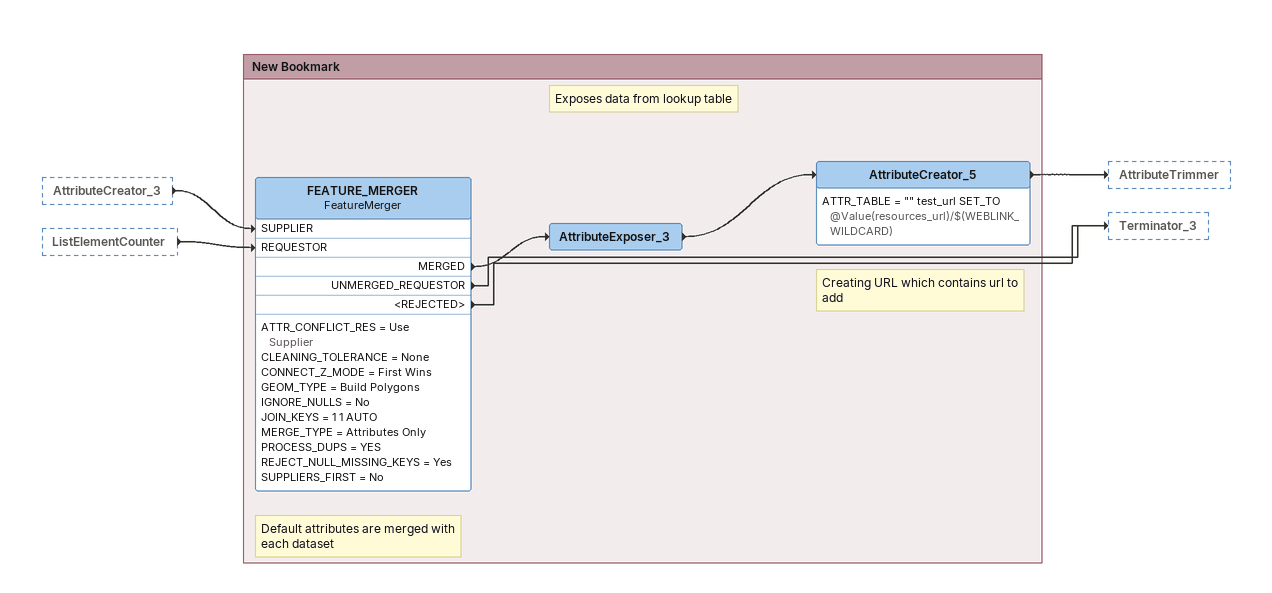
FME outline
AttributeCreator_3 [outside]
    -> FEATURE_MERGER [SUPPLIER]
ListElementCounter [outside]
    -> FEATURE_MERGER [REQUESTOR]

Bookmark: New Bookmark
Note: Default attributes are merged with each dataset
FEATURE_MERGER: FeatureMerger
    ATTR_CONFLICT_RES = Use Supplier
    CLEANING_TOLERANCE = None
    CONNECT_Z_MODE = First Wins
    GEOM_TYPE = Build Polygons
    IGNORE_NULLS = No
    JOIN_KEYS = 1 1 AUTO
    MERGE_TYPE = Attributes Only
    PROCESS_DUPS = YES
    REJECT_NULL_MISSING_KEYS = Yes
    SUPPLIERS_FIRST = No
    MERGED -> AttributeExposer_3
    UNMERGED_REQUESTOR -> Terminator_3
    <REJECTED> -> Terminator_3
Note: Exposes data from lookup table
AttributeExposer_3
    -> AttributeCreator_5
Note: Creating URL which contains url to add
AttributeCreator_5
    ATTR_TABLE = "" test_url SET_TO @Value(resources_url)/$(WEBLINK_WILDCARD)
    -> AttributeTrimmer
